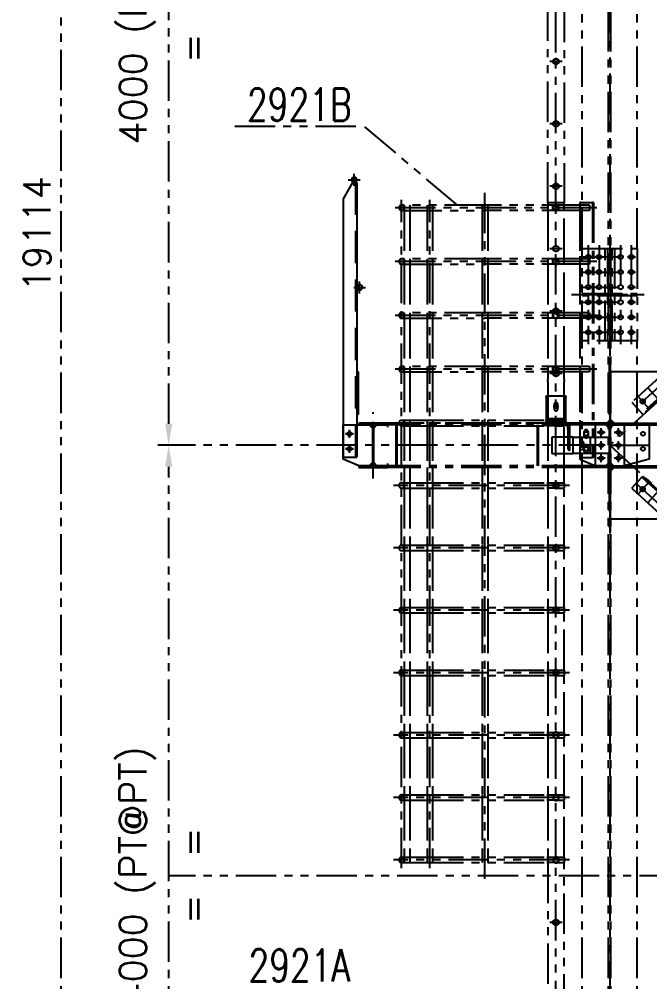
# Model space of a CAD drawing. Header units: millimetres. Extents: x -16232 to 52632, y -3739 to 20678.
# Drawn here: x -16232 to -13301, y 4957 to 9428 of the extents above; entities that cross this region are included whole.
import ezdxf
from ezdxf.enums import TextEntityAlignment as Align

# ---------------------------------------------------------------- set-up
doc = ezdxf.new("R2010")
doc.units = ezdxf.units.MM
doc.header["$LTSCALE"] = 300
doc.header["$MEASUREMENT"] = 0
for name, pattern in [('CENTER', [2, 1.25, -0.25, 0.25, -0.25]), ('DASHED', [0.75, 0.5, -0.25]), ('PHANTOM2', [1.25, 0.625, -0.125, 0.125, -0.125, 0.125, -0.125])]:
    doc.linetypes.add(name, pattern=pattern)
for name, color, linetype in [('CENTRO', 1, 'CENTER'), ('CONTORNO', 3, 'Continuous'), ('EM-PJ-FANTASMA', 8, 'PHANTOM2'), ('TRACEJADA', 3, 'DASHED')]:
    doc.layers.add(name, color=color, linetype=linetype)
doc.styles.add('100CL', font='ROMANS.SHX')
doc.styles.add('ROMANS', font='romans.shx')
doc.dimstyles.new('PADRÃO', dxfattribs={"dimscale": 50, "dimtxt": 2.5, "dimasz": 2, "dimexe": 1, "dimexo": 1, "dimgap": 1, "dimtad": 1, "dimdec": 0, "dimzin": 9, "dimdsep": 46, "dimtxsty": 'ROMANS', "dimcen": 0, "dimclrd": 256, "dimclre": 256, "dimclrt": 7, "dimadec": 1, "dimazin": 2, "dimtfac": 1, "dimtdec": 0, "dimtmove": 0, "dimatfit": 3, "dimfxl": 1, "dimtolj": 1, "dimtzin": 0, "dimlwd": -1, "dimlwe": -1, "dimarcsym": 0})

# ---------------------------------------------------------------- blocks, each defined once
blk = doc.blocks.new('A$C4E747ED4')
at = {"layer": 'CENTRO'}
for p, q in [((-22, 1222.5), (-22, 1277.5)), ((5.5, 1250), (-49.5, 1250)), ((-47.5, 722.5), (-47.5, 777.5)), ((-20, 750), (-75, 750)), ((19, 70), (-19, 70)), ((0, 51), (0, 89)), ((19, 0), (-19, 0)), ((0, -19), (0, 19))]:
    blk.add_line(p, q, dxfattribs=at)
at = {"layer": 'CONTORNO'}
for p, q in [((-35, 1237.5), (-15, 1237.5)), ((-35, 1237.5), (-35, 111.6)), ((-15, 1237.5), (29, 1161.5)), ((29, 1161.5), (29, -40)), ((-41, 360), (-41, 160)), ((-35, 360), (-41, 360)), ((-35, 160), (-41, 160))]:
    blk.add_line(p, q, dxfattribs=at)
for centre, radius in [((-22, 1250), 12.5), ((-47.5, 750), 12.5), ((0, 70), 9), ((0, 0), 9)]:
    blk.add_circle(centre, radius, dxfattribs=at)
at = {"layer": 'TRACEJADA'}
for p, q in [((-29, 1237.5), (-29, -40)), ((-35, 111.6), (-35, -40)), ((-35, -40), (29, -40))]:
    blk.add_line(p, q, dxfattribs=at)
blk = doc.blocks.new('*D91')
at = {"layer": 'Defpoints', "color": 0, "transparency": 16777216}
for p in [(-15537.1, 7448.9), (-13487.1, 7448.9), (-13487.1, 3448.9)]:
    blk.add_point(p, dxfattribs=at)
at = {"layer": 'EM-PJ-FANTASMA', "transparency": 16777216}
for p, q in [((-13537.1, 7448.9), (-15587.1, 7448.9)), ((-15537.1, 3548.9), (-15537.1, 7348.9)), ((-13537.1, 3448.9), (-15587.1, 3448.9))]:
    blk.add_line(p, q, dxfattribs=at)
for points in [[(-15553.8, 7348.9), (-15520.4, 7348.9), (-15537.1, 7448.9)], [(-15553.8, 3548.9), (-15520.4, 3548.9), (-15537.1, 3448.9)]]:
    blk.add_solid(points, dxfattribs=at)
at = {"layer": 'EM-PJ-FANTASMA', "color": 7, "transparency": 16777216, "char_height": 125, "attachment_point": 5, "rotation": 90, "style": 'ROMANS'}
for s, insert in [('\\A1;{\\fRomanS|b0|i0|c0|p34;4000 (PT@PT)', (-15682.2, 5448.9)), ('\\A1;=  =}', (-15424.6, 5448.9))]:
    blk.add_mtext(s, dxfattribs=dict(at, insert=insert))
blk = doc.blocks.new('*D92')
at = {"layer": 'Defpoints', "color": 0, "transparency": 16777216}
for p in [(-15537.1, 11448.9), (-13487.1, 11448.9), (-13487.1, 7448.9)]:
    blk.add_point(p, dxfattribs=at)
at = {"layer": 'EM-PJ-FANTASMA', "transparency": 16777216}
for p, q in [((-13537.1, 11448.9), (-15587.1, 11448.9)), ((-15537.1, 7548.9), (-15537.1, 11348.9)), ((-13537.1, 7448.9), (-15587.1, 7448.9))]:
    blk.add_line(p, q, dxfattribs=at)
for points in [[(-15553.8, 11348.9), (-15520.4, 11348.9), (-15537.1, 11448.9)], [(-15553.8, 7548.9), (-15520.4, 7548.9), (-15537.1, 7448.9)]]:
    blk.add_solid(points, dxfattribs=at)
at = {"layer": 'EM-PJ-FANTASMA', "color": 7, "transparency": 16777216, "char_height": 125, "attachment_point": 5, "rotation": 90, "style": 'ROMANS'}
for s, insert in [('\\A1;{\\fRomanS|b0|i0|c0|p34;4000 (PT@PT)', (-15682.2, 9448.9)), ('\\A1;=  =}', (-15424.6, 9448.9))]:
    blk.add_mtext(s, dxfattribs=dict(at, insert=insert))
blk = doc.blocks.new('*D96')
at = {"layer": 'Defpoints', "color": 0, "transparency": 16777216}
for p in [(-16037.1, 17987.4), (-13712.1, 17987.4), (-13911.1, -1126.1)]:
    blk.add_point(p, dxfattribs=at)
at = {"layer": 'EM-PJ-FANTASMA', "transparency": 16777216}
for p, q in [((-13762.1, 17987.4), (-16087.1, 17987.4)), ((-16037.1, -1026.1), (-16037.1, 17887.4)), ((-13961.1, -1126.1), (-16087.1, -1126.1))]:
    blk.add_line(p, q, dxfattribs=at)
for points in [[(-16053.8, 17887.4), (-16020.4, 17887.4), (-16037.1, 17987.4)], [(-16053.8, -1026.1), (-16020.4, -1026.1), (-16037.1, -1126.1)]]:
    blk.add_solid(points, dxfattribs=at)
at = {"layer": 'EM-PJ-FANTASMA', "color": 7, "transparency": 16777216, "insert": (-16149.6, 8430.7), "char_height": 125, "attachment_point": 5, "rotation": 90, "style": 'ROMANS'}
blk.add_mtext('\\A1;19114', dxfattribs=at)

msp = doc.modelspace()

# ---------------------------------------------------------------- linework, layer by layer
at = {"layer": 'EM-PJ-FANTASMA'}
for p, q in [((-13487.093, 18926.323), (-13487.093, -1226.072)), ((-13492.343, 8153.928), (-13492.343, 17078.928)), ((-13481.843, 8153.928), (-13481.843, 17078.928)), ((-13615.093, 8363.928), (-13615.093, 16868.928)), ((-13359.093, 8363.928), (-13359.093, 16868.928)), ((-13737.093, -1226.072), (-13737.093, 12627.428)), ((-9087.093, 11448.928), (-13487.093, 7448.928)), ((-9319.165, 11302.823), (-13363.993, 7625.706)), ((-9292.93, 11273.965), (-13337.759, 7596.848)), ((-13775.093, 8577.428), (-13775.093, 9509.928)), ((-13699.093, 9509.928), (-13699.093, 8577.428)), ((-13708.593, 9232.428), (-13765.593, 9232.428)), ((-15229.847, 8932.182), (-14629.847, 8932.182)), ((-14195.256, 8564.928), (-14629.847, 8932.182)), ((-13708.593, 8942.428), (-13765.593, 8942.428)), ((-14067.093, 5434.928), (-14067.093, 8639.928)), ((-13708.593, 8652.428), (-13765.593, 8652.428)), ((-14454.593, 5484.928), (-14454.593, 8589.928)), ((-14323.419, 5484.928), (-14323.419, 8589.928)), ((-13547.093, 8552.428), (-14492.093, 8552.428)), ((-14067.093, 8564.928), (-14454.593, 8564.928)), ((-14442.093, 8564.928), (-14442.093, 8539.928)), ((-14417.093, 8564.928), (-14417.093, 8539.928)), ((-14335.919, 8564.928), (-14335.919, 8539.928)), ((-14310.919, 8564.928), (-14310.919, 8539.928)), ((-14079.593, 8564.928), (-14079.593, 8539.928)), ((-13615.093, 8564.928), (-14067.093, 8564.928)), ((-14054.593, 8564.928), (-14054.593, 8539.928)), ((-13775.093, 8577.428), (-13699.093, 8577.428)), ((-13775.093, 8577.428), (-13775.093, 8564.928)), ((-13775.093, 8564.928), (-13775.093, 8539.928)), ((-13752.093, 8552.428), (-13752.093, 8564.928)), ((-13752.093, 8539.928), (-13752.093, 8552.428)), ((-13699.093, 8564.928), (-13699.093, 8577.428)), ((-13699.093, 8539.928), (-13699.093, 8564.928)), ((-13626.093, 8577.428), (-13626.093, 8564.928)), ((-13620.093, 8577.428), (-13626.093, 8577.428)), ((-13626.093, 8564.928), (-13626.093, 8539.928)), ((-13620.093, 8577.428), (-13615.093, 8577.428)), ((-13615.093, 8577.428), (-13574.093, 8577.428)), ((-13582.093, 8564.928), (-13615.093, 8564.928)), ((-13582.093, 8564.928), (-13582.093, 8552.428)), ((-13582.093, 8552.428), (-13582.093, 8539.928)), ((-13574.093, 8577.428), (-13568.093, 8577.428)), ((-13568.093, 8577.428), (-13568.093, 7392.428)), ((-13562.093, 8577.428), (-13568.093, 8577.428)), ((-13562.093, 8577.428), (-13562.093, 7392.428)), ((-14454.593, 8539.928), (-14067.093, 8539.928)), ((-14442.093, 8539.928), (-14442.093, 8314.928)), ((-14417.093, 8539.928), (-14417.093, 8314.928)), ((-14335.919, 8539.928), (-14335.919, 8314.928)), ((-14310.919, 8539.928), (-14310.919, 8314.928)), ((-14079.593, 8539.928), (-14079.593, 8314.928)), ((-13615.093, 8539.928), (-14067.093, 8539.928)), ((-14054.593, 8539.928), (-14054.593, 8314.928)), ((-13775.093, 8539.928), (-13775.093, 8314.928)), ((-13699.093, 8314.928), (-13699.093, 8539.928)), ((-13626.093, 8539.928), (-13626.093, 8314.928)), ((-13582.093, 8539.928), (-13615.093, 8539.928)), ((-13708.593, 8362.428), (-13765.593, 8362.428)), ((-13615.093, 7933.928), (-13615.093, 8363.928)), ((-13615.093, 8363.928), (-13359.093, 8363.928)), ((-13587.093, 8378.928), (-13587.093, 7918.928)), ((-13537.093, 8378.928), (-13537.093, 7918.928)), ((-13509.093, 7933.928), (-13509.093, 8363.928)), ((-13498.343, 8363.928), (-13498.343, 7933.928)), ((-13475.843, 7933.928), (-13475.843, 8363.928)), ((-13465.093, 8363.928), (-13465.093, 7933.928)), ((-13437.093, 8378.928), (-13437.093, 7918.928)), ((-13387.093, 8378.928), (-13387.093, 7918.928)), ((-13359.093, 8363.928), (-13359.093, 7933.928)), ((-13630.093, 8323.928), (-13344.093, 8323.928)), ((-13492.343, 8332.928), (-13498.343, 8332.928)), ((-13481.843, 8332.928), (-13492.343, 8332.928)), ((-13475.843, 8332.928), (-13481.843, 8332.928)), ((-13547.093, 8302.428), (-14492.093, 8302.428)), ((-14067.093, 8314.928), (-14454.593, 8314.928)), ((-14454.593, 8289.928), (-14067.093, 8289.928)), ((-14442.093, 8314.928), (-14442.093, 8289.928)), ((-14442.093, 8289.928), (-14442.093, 8064.928)), ((-14417.093, 8314.928), (-14417.093, 8289.928)), ((-14417.093, 8289.928), (-14417.093, 8064.928)), ((-14335.919, 8314.928), (-14335.919, 8289.928)), ((-14335.919, 8289.928), (-14335.919, 8064.928)), ((-14310.919, 8314.928), (-14310.919, 8289.928)), ((-14310.919, 8289.928), (-14310.919, 8064.928)), ((-14079.593, 8314.928), (-14079.593, 8289.928)), ((-14079.593, 8289.928), (-14079.593, 8064.928)), ((-13615.093, 8314.928), (-14067.093, 8314.928)), ((-13615.093, 8289.928), (-14067.093, 8289.928)), ((-14054.593, 8314.928), (-14054.593, 8289.928)), ((-14054.593, 8289.928), (-14054.593, 8064.928)), ((-13775.093, 8314.928), (-13775.093, 8289.928)), ((-13775.093, 8289.928), (-13775.093, 8064.928)), ((-13752.093, 8302.428), (-13752.093, 8314.928)), ((-13752.093, 8289.928), (-13752.093, 8302.428)), ((-13699.093, 8289.928), (-13699.093, 8314.928)), ((-13699.093, 8064.928), (-13699.093, 8289.928)), ((-13626.093, 8314.928), (-13626.093, 8289.928)), ((-13626.093, 8289.928), (-13626.093, 8064.928)), ((-13582.093, 8314.928), (-13615.093, 8314.928)), ((-13582.093, 8289.928), (-13615.093, 8289.928)), ((-13582.093, 8314.928), (-13582.093, 8302.428)), ((-13582.093, 8302.428), (-13582.093, 8289.928)), ((-13492.343, 8314.928), (-13498.343, 8314.928)), ((-13481.843, 8314.928), (-13492.343, 8314.928)), ((-13475.843, 8314.928), (-13481.843, 8314.928)), ((-13630.093, 8253.928), (-13344.093, 8253.928)), ((-13492.343, 8262.928), (-13498.343, 8262.928)), ((-13492.343, 8244.928), (-13498.343, 8244.928)), ((-13481.843, 8262.928), (-13492.343, 8262.928)), ((-13481.843, 8244.928), (-13492.343, 8244.928)), ((-13475.843, 8262.928), (-13481.843, 8262.928)), ((-13475.843, 8244.928), (-13481.843, 8244.928)), ((-13630.093, 8183.928), (-13344.093, 8183.928)), ((-13492.343, 8192.928), (-13498.343, 8192.928)), ((-13481.843, 8192.928), (-13492.343, 8192.928)), ((-13475.843, 8192.928), (-13481.843, 8192.928)), ((-13665.093, 8148.928), (-13309.093, 8148.928)), ((-13615.093, 8153.928), (-13359.093, 8153.928)), ((-13359.093, 8143.928), (-13615.093, 8143.928)), ((-13492.343, 8174.928), (-13498.343, 8174.928)), ((-13481.843, 8174.928), (-13492.343, 8174.928)), ((-13492.343, 8143.928), (-13492.343, 8153.928)), ((-13492.343, -651.072), (-13492.343, 8143.928)), ((-13475.843, 8174.928), (-13481.843, 8174.928)), ((-13481.843, 8153.928), (-13481.843, 8143.928)), ((-13481.843, -651.072), (-13481.843, 8143.928)), ((-13630.093, 8113.928), (-13344.093, 8113.928)), ((-13492.343, 8122.928), (-13498.343, 8122.928)), ((-13492.343, 8104.928), (-13498.343, 8104.928)), ((-13492.343, 8122.928), (-13481.843, 8122.928)), ((-13492.343, 8104.928), (-13481.843, 8104.928)), ((-13475.843, 8122.928), (-13481.843, 8122.928)), ((-13475.843, 8104.928), (-13481.843, 8104.928)), ((-13547.093, 8052.428), (-14492.093, 8052.428)), ((-14067.093, 8064.928), (-14454.593, 8064.928)), ((-14442.093, 8064.928), (-14442.093, 8039.928)), ((-14417.093, 8064.928), (-14417.093, 8039.928)), ((-14335.919, 8064.928), (-14335.919, 8039.928)), ((-14310.919, 8064.928), (-14310.919, 8039.928)), ((-14079.593, 8064.928), (-14079.593, 8039.928)), ((-13615.093, 8064.928), (-14067.093, 8064.928)), ((-14054.593, 8064.928), (-14054.593, 8039.928)), ((-13775.093, 8064.928), (-13775.093, 8039.928)), ((-13708.593, 8072.428), (-13765.593, 8072.428)), ((-13752.093, 8052.428), (-13752.093, 8064.928)), ((-13752.093, 8039.928), (-13752.093, 8052.428)), ((-13699.093, 8039.928), (-13699.093, 8064.928)), ((-13626.093, 8064.928), (-13626.093, 8039.928)), ((-13582.093, 8064.928), (-13615.093, 8064.928)), ((-13582.093, 8064.928), (-13582.093, 8052.428)), ((-13582.093, 8052.428), (-13582.093, 8051.411)), ((-13582.093, 8051.411), (-13582.093, 8039.928)), ((-13492.343, 8052.928), (-13498.343, 8052.928)), ((-13492.343, 8052.928), (-13481.843, 8052.928)), ((-13475.843, 8052.928), (-13481.843, 8052.928)), ((-14454.593, 8039.928), (-14067.093, 8039.928)), ((-14442.093, 8039.928), (-14442.093, 7814.928)), ((-14417.093, 8039.928), (-14417.093, 7814.928)), ((-14335.919, 8039.928), (-14335.919, 7814.928)), ((-14310.919, 8039.928), (-14310.919, 7814.928)), ((-14079.593, 8039.928), (-14079.593, 7814.928)), ((-13615.093, 8039.928), (-14067.093, 8039.928)), ((-14054.593, 8039.928), (-14054.593, 7814.928)), ((-13775.093, 8039.928), (-13775.093, 7814.928)), ((-13699.093, 7814.928), (-13699.093, 8039.928)), ((-13630.093, 8043.928), (-13344.093, 8043.928)), ((-13626.093, 8039.928), (-13626.093, 7814.928)), ((-13595.155, 8039.928), (-13615.093, 8039.928)), ((-13582.093, 8039.928), (-13595.155, 8039.928)), ((-13492.343, 8034.928), (-13498.343, 8034.928)), ((-13492.343, 8034.928), (-13481.843, 8034.928)), ((-13475.843, 8034.928), (-13481.843, 8034.928)), ((-13630.093, 7973.928), (-13344.093, 7973.928)), ((-13492.343, 7982.928), (-13498.343, 7982.928)), ((-13492.343, 7964.928), (-13498.343, 7964.928)), ((-13492.343, 7982.928), (-13481.843, 7982.928)), ((-13492.343, 7964.928), (-13481.843, 7964.928)), ((-13475.843, 7982.928), (-13481.843, 7982.928)), ((-13475.843, 7964.928), (-13481.843, 7964.928)), ((-13359.093, 7933.928), (-13615.093, 7933.928)), ((-13615.093, -651.072), (-13615.093, 7933.928)), ((-13359.093, -651.072), (-13359.093, 7933.928)), ((-13490.093, 7852.428), (-13484.093, 7852.428)), ((-13490.093, 7852.428), (-13490.093, 7567.428)), ((-13484.093, 7567.428), (-13484.093, 7852.428)), ((-13547.093, 7802.428), (-14492.093, 7802.428)), ((-14067.093, 7814.928), (-14454.593, 7814.928)), ((-14454.593, 7789.928), (-14067.093, 7789.928)), ((-14442.093, 7814.928), (-14442.093, 7789.928)), ((-14442.093, 7789.928), (-14442.093, 7564.928)), ((-14417.093, 7814.928), (-14417.093, 7789.928)), ((-14417.093, 7789.928), (-14417.093, 7564.928)), ((-14335.919, 7814.928), (-14335.919, 7789.928)), ((-14335.919, 7789.928), (-14335.919, 7564.928)), ((-14310.919, 7814.928), (-14310.919, 7789.928)), ((-14310.919, 7789.928), (-14310.919, 7564.928)), ((-14079.593, 7814.928), (-14079.593, 7789.928)), ((-14079.593, 7789.928), (-14079.593, 7564.928)), ((-13615.093, 7814.928), (-14067.093, 7814.928)), ((-13615.093, 7789.928), (-14067.093, 7789.928)), ((-14054.593, 7814.928), (-14054.593, 7789.928)), ((-14054.593, 7789.928), (-14054.593, 7564.928)), ((-13775.093, 7814.928), (-13775.093, 7789.928)), ((-13775.093, 7789.928), (-13775.093, 7753.883)), ((-13708.593, 7782.428), (-13765.593, 7782.428)), ((-13752.093, 7802.428), (-13752.093, 7814.928)), ((-13752.093, 7789.928), (-13752.093, 7802.428)), ((-13699.093, 7789.928), (-13699.093, 7814.928)), ((-13699.093, 7753.883), (-13699.093, 7789.928)), ((-13626.093, 7814.928), (-13626.093, 7789.928)), ((-13626.093, 7789.928), (-13626.093, 7552.428)), ((-13582.093, 7814.928), (-13615.093, 7814.928)), ((-13582.093, 7789.928), (-13615.093, 7789.928)), ((-13582.093, 7814.928), (-13582.093, 7802.428)), ((-13582.093, 7802.428), (-13582.093, 7789.928)), ((-13490.093, 7802.674), (-13484.093, 7802.674)), ((-13490.093, 7781.674), (-13484.093, 7781.674)), ((-13481.843, 7792.428), (-13359.093, 7792.428)), ((-13237.244, 7782.828), (-13384.846, 7648.644)), ((-13359.093, 7792.428), (-13246.843, 7792.428)), ((-13775.093, 7745.398), (-13775.093, 7753.883)), ((-13775.093, 7745.398), (-13775.093, 7606.67)), ((-13699.093, 7753.883), (-13699.093, 7745.398)), ((-13699.093, 7606.67), (-13699.093, 7745.398)), ((-13490.093, 7759.982), (-13484.093, 7759.982)), ((-13490.093, 7738.982), (-13484.093, 7738.982)), ((-13490.093, 7735.22), (-13484.093, 7735.22)), ((-13490.093, 7727.428), (-13484.093, 7727.428)), ((-13490.093, 7717.29), (-13484.093, 7717.29)), ((-13490.093, 7714.22), (-13484.093, 7714.22)), ((-13490.093, 7696.29), (-13484.093, 7696.29)), ((-13490.093, 7692.528), (-13484.093, 7692.528)), ((-13183.443, 7729.027), (-13333.723, 7592.409)), ((-13310.852, 7715.911), (-13204.57, 7599.001)), ((-13782.093, 7679.428), (-13775.093, 7679.428)), ((-13782.093, 7671.428), (-13782.093, 7679.428)), ((-13782.093, 7671.428), (-13782.093, 7568.428)), ((-13775.093, 7679.428), (-13699.093, 7679.428)), ((-13699.093, 7679.428), (-13692.093, 7679.428)), ((-13692.093, 7679.428), (-13692.093, 7671.428)), ((-13692.093, 7568.428), (-13692.093, 7671.428)), ((-13490.093, 7671.528), (-13484.093, 7671.528)), ((-13490.093, 7649.836), (-13484.093, 7649.836)), ((-13384.846, 7648.644), (-13333.723, 7592.409)), ((-13355.249, 7675.551), (-13302.108, 7617.096)), ((-14587.093, 7295.428), (-14587.093, 7602.428)), ((-13775.093, 7606.67), (-13775.093, 7602.428)), ((-13775.093, 7602.428), (-13775.093, 7564.928)), ((-13746.093, 7638.428), (-13746.093, 7618.428)), ((-13728.093, 7618.428), (-13728.093, 7638.428)), ((-13699.093, 7602.428), (-13699.093, 7606.67)), ((-13699.093, 7564.928), (-13699.093, 7602.428)), ((-13490.093, 7628.836), (-13484.093, 7628.836)), ((-13487.093, 7295.428), (-13487.093, 7602.428)), ((-14454.593, 7564.928), (-14354.457, 7564.928)), ((-14442.093, 7564.928), (-14442.093, 7345.428)), ((-14417.093, 7564.928), (-14417.093, 7345.428)), ((-14354.457, 7564.928), (-13779.728, 7564.928)), ((-14335.919, 7564.928), (-14335.919, 7345.428)), ((-14310.919, 7564.928), (-14310.919, 7345.428)), ((-14079.593, 7564.928), (-14079.593, 7345.428)), ((-14054.593, 7564.928), (-14054.593, 7345.428)), ((-13782.093, 7568.428), (-13782.093, 7564.928)), ((-13782.093, 7564.928), (-13782.093, 7560.428)), ((-13782.093, 7560.428), (-13699.093, 7560.428)), ((-13782.093, 7552.428), (-13782.093, 7560.428)), ((-13779.728, 7564.928), (-13742.648, 7564.928)), ((-13699.093, 7572.428), (-13775.093, 7572.428)), ((-13775.093, 7564.928), (-13775.093, 7345.428)), ((-13746.093, 7552.428), (-13746.093, 7560.428)), ((-13742.648, 7564.928), (-13699.093, 7564.928)), ((-13728.093, 7552.428), (-13728.093, 7560.428)), ((-13699.093, 7564.928), (-13699.093, 7552.428)), ((-13699.093, 7560.428), (-13692.093, 7560.428)), ((-13692.093, 7560.428), (-13692.093, 7568.428)), ((-13692.093, 7560.428), (-13692.093, 7552.428)), ((-13490.093, 7567.428), (-13484.093, 7567.428)), ((-13490.093, 7567.428), (-13490.093, 7552.428)), ((-13484.093, 7552.428), (-13484.093, 7567.428)), ((-13466.843, 7552.428), (-13481.843, 7567.428)), ((-14726.093, 7544.028), (-14653.593, 7544.028)), ((-14726.093, 7383.828), (-14726.093, 7544.028)), ((-14697.093, 7483.428), (-14697.093, 7521.428)), ((-14653.593, 7552.428), (-14653.593, 7544.028)), ((-14520.593, 7552.428), (-14653.593, 7552.428)), ((-14653.593, 7544.028), (-14600.093, 7544.028)), ((-14604.993, 7544.028), (-14589.993, 7529.028)), ((-14589.993, 7533.928), (-14589.993, 7363.928)), ((-14584.193, 7529.028), (-14569.193, 7544.028)), ((-14584.193, 7363.928), (-14584.193, 7533.928)), ((-14574.093, 7544.028), (-14520.593, 7544.028)), ((-14520.593, 7552.428), (-14520.593, 7544.028)), ((-13615.093, 7552.428), (-14520.593, 7552.428)), ((-14520.593, 7544.028), (-14520.593, 7552.428)), ((-13615.093, 7544.028), (-14520.593, 7544.028)), ((-14520.593, 7544.028), (-14520.593, 7533.928)), ((-13674.093, 7552.428), (-14492.093, 7552.428)), ((-14481.093, 7544.028), (-14481.093, 7529.028)), ((-14475.093, 7529.028), (-14481.093, 7529.028)), ((-14481.093, 7529.028), (-14481.093, 7368.828)), ((-14475.093, 7529.028), (-14475.093, 7544.028)), ((-14475.093, 7368.828), (-14475.093, 7529.028)), ((-14454.593, 7539.928), (-14354.457, 7539.928)), ((-14354.457, 7539.928), (-13779.728, 7539.928)), ((-13825.093, 7544.028), (-13825.093, 7529.028)), ((-13819.093, 7529.028), (-13825.093, 7529.028)), ((-13825.093, 7529.028), (-13825.093, 7368.828)), ((-13819.093, 7529.028), (-13819.093, 7544.028)), ((-13819.093, 7368.828), (-13819.093, 7529.028)), ((-13789.093, 7542.428), (-13692.093, 7542.428)), ((-13742.648, 7539.928), (-13779.728, 7539.928)), ((-13746.093, 7552.428), (-13746.093, 7542.428)), ((-13742.648, 7539.928), (-13699.093, 7539.928)), ((-13728.093, 7552.428), (-13728.093, 7542.428)), ((-13699.093, 7552.428), (-13699.093, 7539.928)), ((-13699.093, 7345.428), (-13699.093, 7539.928)), ((-13682.093, 7527.428), (-13682.093, 7542.428)), ((-13682.093, 7542.428), (-13672.093, 7542.428)), ((-13682.093, 7527.428), (-13682.093, 7435.428)), ((-13682.093, 7527.428), (-13672.093, 7527.428)), ((-13672.093, 7542.428), (-13672.093, 7552.428)), ((-13672.093, 7527.428), (-13672.093, 7542.428)), ((-13672.093, 7425.428), (-13672.093, 7527.428)), ((-13626.093, 7552.428), (-13626.093, 7392.428)), ((-13626.093, 7544.028), (-13626.093, 7383.828)), ((-13507.343, 7552.428), (-13615.093, 7552.428)), ((-13507.343, 7544.028), (-13615.093, 7544.028)), ((-13553.593, 7552.428), (-13553.593, 7544.028)), ((-13553.593, 7353.828), (-13553.593, 7544.028)), ((-13527.093, 7489.928), (-13527.093, 7527.928)), ((-13492.343, 7552.428), (-13507.343, 7552.428)), ((-13507.343, 7544.028), (-13507.343, 7552.428)), ((-13492.343, 7544.028), (-13507.343, 7544.028)), ((-13504.993, 7544.028), (-13489.993, 7529.028)), ((-13481.843, 7552.428), (-13492.343, 7552.428)), ((-13489.993, 7533.928), (-13489.993, 7363.928)), ((-13484.193, 7529.028), (-13469.193, 7544.028)), ((-13484.193, 7363.928), (-13484.193, 7533.928)), ((-13481.843, 7552.428), (-13359.093, 7552.428)), ((-13481.843, 7544.028), (-13359.093, 7544.028)), ((-13461.093, 7544.028), (-13461.093, 7552.428)), ((-13447.093, 7489.928), (-13447.093, 7527.928)), ((-13443.093, 7544.028), (-13443.093, 7552.428)), ((-13420.593, 7544.028), (-13420.593, 7552.428)), ((-13420.593, 7544.028), (-13420.593, 7353.828)), ((-13359.093, 7552.428), (-13078.093, 7552.428)), ((-13359.093, 7544.028), (-13078.093, 7544.028)), ((-13304.093, 7544.028), (-13304.093, 7383.828)), ((-14678.093, 7502.428), (-14716.093, 7502.428)), ((-14475.093, 7511.428), (-14481.093, 7511.428)), ((-14475.093, 7493.428), (-14481.093, 7493.428)), ((-13819.093, 7511.428), (-13825.093, 7511.428)), ((-13819.093, 7493.428), (-13825.093, 7493.428)), ((-13657.093, 7486.928), (-13757.093, 7486.928)), ((-13757.093, 7486.928), (-13757.093, 7410.928)), ((-13657.093, 7486.928), (-13489.993, 7486.928)), ((-13657.093, 7410.928), (-13657.093, 7486.928)), ((-13606.093, 7492.428), (-13606.093, 7512.428)), ((-13588.093, 7512.428), (-13588.093, 7492.428)), ((-13577.093, 7410.928), (-13577.093, 7486.928)), ((-13508.093, 7508.928), (-13546.093, 7508.928)), ((-13428.093, 7508.928), (-13466.093, 7508.928)), ((-14678.093, 7432.428), (-14716.093, 7432.428)), ((-14697.093, 7413.428), (-14697.093, 7451.428)), ((-14475.093, 7441.428), (-14481.093, 7441.428)), ((-14475.093, 7423.428), (-14481.093, 7423.428)), ((-13819.093, 7441.428), (-13825.093, 7441.428)), ((-13819.093, 7423.428), (-13825.093, 7423.428)), ((-13626.593, 7458.928), (-13626.593, 7438.928)), ((-13607.593, 7438.928), (-13607.593, 7458.928)), ((-13606.093, 7422.428), (-13606.093, 7442.428)), ((-13588.093, 7442.428), (-13588.093, 7422.428)), ((-13508.093, 7448.928), (-13546.093, 7448.928)), ((-13527.093, 7429.928), (-13527.093, 7467.928)), ((-13487.093, 7448.928), (-9087.093, 7448.928)), ((-13487.093, 7448.928), (-9087.093, 3448.928)), ((-13428.093, 7448.928), (-13466.093, 7448.928)), ((-13447.093, 7429.928), (-13447.093, 7467.928)), ((-14653.593, 7353.828), (-14726.093, 7383.828)), ((-14475.093, 7383.828), (-14481.093, 7383.828)), ((-13819.093, 7383.828), (-13825.093, 7383.828)), ((-13757.093, 7410.928), (-13657.093, 7410.928)), ((-13489.993, 7410.928), (-13657.093, 7410.928)), ((-13620.093, 7392.428), (-13626.093, 7392.428)), ((-13626.093, 7383.828), (-13553.593, 7353.828)), ((-13620.093, 7392.428), (-13574.093, 7392.428)), ((-13574.093, 7392.428), (-13568.093, 7392.428)), ((-13562.093, 7392.428), (-13568.093, 7392.428)), ((-13508.093, 7388.928), (-13546.093, 7388.928)), ((-13527.093, 7369.928), (-13527.093, 7407.928)), ((-13428.093, 7388.928), (-13466.093, 7388.928)), ((-13447.093, 7369.928), (-13447.093, 7407.928)), ((-13304.093, 7383.828), (-13420.593, 7353.828)), ((-14653.593, 7353.828), (-14653.593, 7345.428)), ((-14600.093, 7353.828), (-14653.593, 7353.828)), ((-14653.593, 7345.428), (-14520.593, 7345.428)), ((-14589.993, 7368.828), (-14604.993, 7353.828)), ((-14584.193, 7368.828), (-14569.193, 7353.828)), ((-14520.593, 7353.828), (-14574.093, 7353.828)), ((-14520.593, 7363.928), (-14520.593, 7353.828)), ((-14520.593, 7353.828), (-14520.593, 7345.428)), ((-13615.093, 7353.828), (-14520.593, 7353.828)), ((-14520.593, 7345.428), (-14520.593, 7353.828)), ((-13615.093, 7345.428), (-14520.593, 7345.428)), ((-14475.093, 7368.828), (-14481.093, 7368.828)), ((-14481.093, 7368.828), (-14481.093, 7353.828)), ((-14475.093, 7353.828), (-14475.093, 7368.828)), ((-14442.093, 7345.428), (-14442.093, 7274.928)), ((-14417.093, 7345.428), (-14417.093, 7274.928)), ((-14335.919, 7345.428), (-14335.919, 7274.928)), ((-14310.919, 7345.428), (-14310.919, 7274.928)), ((-14079.593, 7345.428), (-14079.593, 7274.928)), ((-14054.593, 7345.428), (-14054.593, 7274.928)), ((-13819.093, 7368.828), (-13825.093, 7368.828)), ((-13825.093, 7368.828), (-13825.093, 7353.828)), ((-13819.093, 7353.828), (-13819.093, 7368.828)), ((-13775.093, 7345.428), (-13775.093, 7274.928)), ((-13699.093, 7274.928), (-13699.093, 7345.428)), ((-13507.343, 7353.828), (-13615.093, 7353.828)), ((-13507.343, 7345.428), (-13615.093, 7345.428)), ((-13553.593, 7353.828), (-13553.593, 7345.428)), ((-13492.343, 7353.828), (-13507.343, 7353.828)), ((-13507.343, 7345.428), (-13507.343, 7353.828)), ((-13492.343, 7345.428), (-13507.343, 7345.428)), ((-13504.993, 7353.828), (-13489.993, 7368.828)), ((-13492.343, 7345.428), (-13481.843, 7345.428)), ((-13490.093, 7345.428), (-13490.093, 7330.428)), ((-13469.193, 7353.828), (-13484.193, 7368.828)), ((-13484.093, 7330.428), (-13484.093, 7345.428)), ((-13481.843, 7353.828), (-13359.093, 7353.828)), ((-13481.843, 7345.428), (-13359.093, 7345.428)), ((-13481.843, 7330.428), (-13466.843, 7345.428)), ((-13420.593, 7345.428), (-13420.593, 7353.828)), ((-13359.093, 7353.828), (-13078.093, 7353.828)), ((-13359.093, 7345.428), (-13078.093, 7345.428)), ((-13484.093, 7330.428), (-13490.093, 7330.428)), ((-13490.093, 7330.428), (-13490.093, 7045.428)), ((-13484.093, 7045.428), (-13484.093, 7330.428)), ((-13359.093, 7277.54), (-13333.723, 7305.446)), ((-13337.759, 7301.007), (-11381.939, 5522.989)), ((-13333.723, 7305.446), (-11377.903, 5527.428)), ((-13310.852, 7181.944), (-13204.57, 7298.854)), ((-13674.093, 7262.428), (-14492.093, 7262.428)), ((-14454.593, 7274.928), (-14354.457, 7274.928)), ((-14454.593, 7249.928), (-14354.457, 7249.928)), ((-14442.093, 7274.928), (-14442.093, 7249.928)), ((-14442.093, 7249.928), (-14442.093, 6984.928)), ((-14417.093, 7274.928), (-14417.093, 7249.928)), ((-14417.093, 7249.928), (-14417.093, 6984.928)), ((-14354.457, 7274.928), (-13779.728, 7274.928)), ((-14354.457, 7249.928), (-13779.728, 7249.928)), ((-14335.919, 7274.928), (-14335.919, 7249.928)), ((-14335.919, 7249.928), (-14335.919, 6984.928)), ((-14310.919, 7274.928), (-14310.919, 7249.928)), ((-14310.919, 7249.928), (-14310.919, 6984.928)), ((-14079.593, 7274.928), (-14079.593, 7249.928)), ((-14079.593, 7249.928), (-14079.593, 6984.928)), ((-14054.593, 7274.928), (-14054.593, 7249.928)), ((-14054.593, 7249.928), (-14054.593, 6984.928)), ((-13779.728, 7274.928), (-13742.648, 7274.928)), ((-13742.648, 7249.928), (-13779.728, 7249.928)), ((-13775.093, 7274.928), (-13775.093, 7249.928)), ((-13775.093, 7249.928), (-13775.093, 6984.928)), ((-13742.648, 7274.928), (-13699.093, 7274.928)), ((-13742.648, 7249.928), (-13699.093, 7249.928)), ((-13699.093, 7274.928), (-13699.093, 7249.928)), ((-13699.093, 6984.928), (-13699.093, 7249.928)), ((-13484.093, 7269.019), (-13490.093, 7269.019)), ((-13484.093, 7248.019), (-13490.093, 7248.019)), ((-13384.846, 7249.211), (-13359.093, 7277.54)), ((-13384.846, 7249.211), (-13359.093, 7225.799)), ((-13363.993, 7272.149), (-11408.174, 5494.131)), ((-13355.249, 7222.304), (-13302.108, 7280.759)), ((-13484.093, 7226.327), (-13490.093, 7226.327)), ((-13484.093, 7205.327), (-13490.093, 7205.327)), ((-13484.093, 7201.565), (-13490.093, 7201.565)), ((-13359.093, 7225.799), (-11429.027, 5471.193)), ((-13484.093, 7183.635), (-13490.093, 7183.635)), ((-13484.093, 7180.565), (-13490.093, 7180.565)), ((-13484.093, 7170.428), (-13490.093, 7170.428)), ((-13484.093, 7162.635), (-13490.093, 7162.635)), ((-13484.093, 7158.873), (-13490.093, 7158.873)), ((-13484.093, 7137.873), (-13490.093, 7137.873)), ((-13484.093, 7116.181), (-13490.093, 7116.181)), ((-13484.093, 7095.181), (-13490.093, 7095.181)), ((-13359.093, 7105.428), (-13481.843, 7105.428)), ((-13246.843, 7105.428), (-13359.093, 7105.428)), ((-13484.093, 7045.428), (-13490.093, 7045.428)), ((-14454.593, 6984.928), (-14354.457, 6984.928)), ((-14442.093, 6984.928), (-14442.093, 6959.928)), ((-14417.093, 6984.928), (-14417.093, 6959.928)), ((-14354.457, 6984.928), (-13779.728, 6984.928)), ((-14335.919, 6984.928), (-14335.919, 6959.928)), ((-14310.919, 6984.928), (-14310.919, 6959.928)), ((-14079.593, 6984.928), (-14079.593, 6959.928)), ((-14054.593, 6984.928), (-14054.593, 6959.928)), ((-13779.728, 6984.928), (-13742.648, 6984.928)), ((-13775.093, 6984.928), (-13775.093, 6959.928)), ((-13742.648, 6984.928), (-13699.093, 6984.928)), ((-13699.093, 6984.928), (-13699.093, 6959.928)), ((-13674.093, 6972.428), (-14492.093, 6972.428)), ((-14454.593, 6959.928), (-14354.457, 6959.928)), ((-14442.093, 6959.928), (-14442.093, 6694.928)), ((-14417.093, 6959.928), (-14417.093, 6694.928)), ((-14354.457, 6959.928), (-13779.728, 6959.928)), ((-14335.919, 6959.928), (-14335.919, 6694.928)), ((-14310.919, 6959.928), (-14310.919, 6694.928)), ((-14079.593, 6959.928), (-14079.593, 6694.928)), ((-14054.593, 6959.928), (-14054.593, 6694.928)), ((-13742.648, 6959.928), (-13779.728, 6959.928)), ((-13775.093, 6959.928), (-13775.093, 6694.928)), ((-13742.648, 6959.928), (-13699.093, 6959.928)), ((-13699.093, 6694.928), (-13699.093, 6959.928)), ((-13674.093, 6682.428), (-14492.093, 6682.428)), ((-14454.593, 6694.928), (-14354.457, 6694.928)), ((-14454.593, 6669.928), (-14354.457, 6669.928)), ((-14442.093, 6694.928), (-14442.093, 6669.928)), ((-14442.093, 6669.928), (-14442.093, 6404.928)), ((-14417.093, 6694.928), (-14417.093, 6669.928)), ((-14417.093, 6669.928), (-14417.093, 6404.928)), ((-14354.457, 6694.928), (-13779.728, 6694.928)), ((-14354.457, 6669.928), (-13779.728, 6669.928)), ((-14335.919, 6694.928), (-14335.919, 6669.928)), ((-14335.919, 6669.928), (-14335.919, 6404.928)), ((-14310.919, 6694.928), (-14310.919, 6669.928)), ((-14310.919, 6669.928), (-14310.919, 6404.928)), ((-14079.593, 6694.928), (-14079.593, 6669.928)), ((-14079.593, 6669.928), (-14079.593, 6404.928)), ((-14054.593, 6694.928), (-14054.593, 6669.928)), ((-14054.593, 6669.928), (-14054.593, 6404.928)), ((-13779.728, 6694.928), (-13742.648, 6694.928)), ((-13742.648, 6669.928), (-13779.728, 6669.928)), ((-13775.093, 6694.928), (-13775.093, 6669.928)), ((-13775.093, 6669.928), (-13775.093, 6404.928)), ((-13742.648, 6694.928), (-13699.093, 6694.928)), ((-13742.648, 6669.928), (-13699.093, 6669.928)), ((-13699.093, 6694.928), (-13699.093, 6669.928)), ((-13699.093, 6404.928), (-13699.093, 6669.928)), ((-14454.593, 6404.928), (-14354.457, 6404.928)), ((-14442.093, 6404.928), (-14442.093, 6379.928)), ((-14417.093, 6404.928), (-14417.093, 6379.928)), ((-14354.457, 6404.928), (-13779.728, 6404.928)), ((-14335.919, 6404.928), (-14335.919, 6379.928)), ((-14310.919, 6404.928), (-14310.919, 6379.928)), ((-14079.593, 6404.928), (-14079.593, 6379.928)), ((-14054.593, 6404.928), (-14054.593, 6379.928)), ((-13779.728, 6404.928), (-13742.648, 6404.928)), ((-13775.093, 6404.928), (-13775.093, 6379.928)), ((-13742.648, 6404.928), (-13699.093, 6404.928)), ((-13699.093, 6404.928), (-13699.093, 6379.928)), ((-13674.093, 6392.428), (-14492.093, 6392.428)), ((-14454.593, 6379.928), (-14354.457, 6379.928)), ((-14442.093, 6379.928), (-14442.093, 6114.928)), ((-14417.093, 6379.928), (-14417.093, 6114.928)), ((-14354.457, 6379.928), (-13779.728, 6379.928)), ((-14335.919, 6379.928), (-14335.919, 6114.928)), ((-14310.919, 6379.928), (-14310.919, 6114.928)), ((-14079.593, 6379.928), (-14079.593, 6114.928)), ((-14054.593, 6379.928), (-14054.593, 6114.928)), ((-13742.648, 6379.928), (-13779.728, 6379.928)), ((-13775.093, 6379.928), (-13775.093, 6114.928)), ((-13742.648, 6379.928), (-13699.093, 6379.928)), ((-13699.093, 6114.928), (-13699.093, 6379.928)), ((-13674.093, 6102.428), (-14492.093, 6102.428)), ((-14454.593, 6114.928), (-14354.457, 6114.928)), ((-14454.593, 6089.928), (-14354.457, 6089.928)), ((-14442.093, 6114.928), (-14442.093, 6089.928)), ((-14442.093, 6089.928), (-14442.093, 5824.928)), ((-14417.093, 6114.928), (-14417.093, 6089.928)), ((-14417.093, 6089.928), (-14417.093, 5824.928)), ((-14354.457, 6114.928), (-13779.728, 6114.928)), ((-14354.457, 6089.928), (-13779.728, 6089.928)), ((-14335.919, 6114.928), (-14335.919, 6089.928)), ((-14335.919, 6089.928), (-14335.919, 5824.928)), ((-14310.919, 6114.928), (-14310.919, 6089.928)), ((-14310.919, 6089.928), (-14310.919, 5824.928)), ((-14079.593, 6114.928), (-14079.593, 6089.928)), ((-14079.593, 6089.928), (-14079.593, 5824.928)), ((-14054.593, 6114.928), (-14054.593, 6089.928)), ((-14054.593, 6089.928), (-14054.593, 5824.928)), ((-13779.728, 6114.928), (-13742.648, 6114.928)), ((-13742.648, 6089.928), (-13779.728, 6089.928)), ((-13775.093, 6114.928), (-13775.093, 6089.928)), ((-13775.093, 6089.928), (-13775.093, 5824.928)), ((-13742.648, 6114.928), (-13699.093, 6114.928)), ((-13742.648, 6089.928), (-13699.093, 6089.928)), ((-13699.093, 6114.928), (-13699.093, 6089.928)), ((-13699.093, 5824.928), (-13699.093, 6089.928)), ((-14454.593, 5824.928), (-14354.457, 5824.928)), ((-14442.093, 5824.928), (-14442.093, 5799.928)), ((-14417.093, 5824.928), (-14417.093, 5799.928)), ((-14354.457, 5824.928), (-13779.728, 5824.928)), ((-14335.919, 5824.928), (-14335.919, 5799.928)), ((-14310.919, 5824.928), (-14310.919, 5799.928)), ((-14079.593, 5824.928), (-14079.593, 5799.928)), ((-14054.593, 5824.928), (-14054.593, 5799.928)), ((-13779.728, 5824.928), (-13742.648, 5824.928)), ((-13775.093, 5824.928), (-13775.093, 5799.928)), ((-13742.648, 5824.928), (-13699.093, 5824.928)), ((-13699.093, 5824.928), (-13699.093, 5799.928)), ((-13674.093, 5812.428), (-14492.093, 5812.428)), ((-14454.593, 5799.928), (-14354.457, 5799.928)), ((-14442.093, 5799.928), (-14442.093, 5534.928)), ((-14417.093, 5799.928), (-14417.093, 5534.928)), ((-14354.457, 5799.928), (-13779.728, 5799.928)), ((-14335.919, 5799.928), (-14335.919, 5534.928)), ((-14310.919, 5799.928), (-14310.919, 5534.928)), ((-14079.593, 5799.928), (-14079.593, 5534.928)), ((-14054.593, 5799.928), (-14054.593, 5534.928)), ((-13742.648, 5799.928), (-13779.728, 5799.928)), ((-13775.093, 5799.928), (-13775.093, 5534.928)), ((-13742.648, 5799.928), (-13699.093, 5799.928)), ((-13699.093, 5534.928), (-13699.093, 5799.928)), ((-13674.093, 5522.428), (-14492.093, 5522.428)), ((-14454.593, 5534.928), (-14354.457, 5534.928)), ((-14454.593, 5509.928), (-14354.457, 5509.928)), ((-14442.093, 5534.928), (-14442.093, 5509.928)), ((-14417.093, 5534.928), (-14417.093, 5509.928)), ((-14354.457, 5534.928), (-13779.728, 5534.928)), ((-14354.457, 5509.928), (-13779.728, 5509.928)), ((-14335.919, 5534.928), (-14335.919, 5509.928)), ((-14310.919, 5534.928), (-14310.919, 5509.928)), ((-14079.593, 5534.928), (-14079.593, 5509.928)), ((-14054.593, 5534.928), (-14054.593, 5509.928)), ((-13779.728, 5534.928), (-13742.648, 5534.928)), ((-13742.648, 5509.928), (-13779.728, 5509.928)), ((-13775.093, 5534.928), (-13775.093, 5509.928)), ((-13775.093, 5509.928), (-13775.093, 3679.428)), ((-13742.648, 5534.928), (-13699.093, 5534.928)), ((-13742.648, 5509.928), (-13699.093, 5509.928)), ((-13699.093, 5534.928), (-13699.093, 5509.928)), ((-13699.093, 3679.428), (-13699.093, 5509.928)), ((-11287.093, 5448.928), (-15537.093, 5448.928)), ((-13708.593, 5232.428), (-13765.593, 5232.428))]:
    msp.add_line(p, q, dxfattribs=at)
for centre, radius in [((-13737.093, 9232.428), 13.5), ((-13737.093, 9232.428), 12.5), ((-13737.093, 8942.428), 13.5), ((-13737.093, 8942.428), 12.5), ((-13737.093, 8652.428), 13.5), ((-13737.093, 8652.428), 12.5), ((-13737.093, 8552.428), 12.5), ((-13737.093, 8362.428), 13.5), ((-13737.093, 8362.428), 12.5), ((-13587.093, 8323.928), 10.5), ((-13537.093, 8323.928), 10.5), ((-13437.093, 8323.928), 10.5), ((-13387.093, 8323.928), 10.5), ((-13737.093, 8302.428), 12.5), ((-13587.093, 8253.928), 10.5), ((-13537.093, 8253.928), 10.5), ((-13437.093, 8253.928), 10.5), ((-13387.093, 8253.928), 10.5), ((-13587.093, 8183.928), 10.5), ((-13537.093, 8183.928), 10.5), ((-13437.093, 8183.928), 10.5), ((-13387.093, 8183.928), 10.5), ((-13587.093, 8113.928), 10.5), ((-13537.093, 8113.928), 10.5), ((-13437.093, 8113.928), 10.5), ((-13387.093, 8113.928), 10.5), ((-13737.093, 8072.428), 13.5), ((-13737.093, 8072.428), 12.5), ((-13737.093, 8052.428), 12.5), ((-13587.093, 8043.928), 10.5), ((-13537.093, 8043.928), 10.5), ((-13437.093, 8043.928), 10.5), ((-13387.093, 8043.928), 10.5), ((-13587.093, 7973.928), 10.5), ((-13537.093, 7973.928), 10.5), ((-13437.093, 7973.928), 10.5), ((-13387.093, 7973.928), 10.5), ((-13737.093, 7782.428), 13.5), ((-13737.093, 7802.428), 12.5), ((-13737.093, 7782.428), 12.5), ((-13334.396, 7652.613), 10.5), ((-13334.396, 7652.613), 10.5), ((-13737.093, 7628.428), 9), ((-13737.093, 7552.428), 12.5), ((-13527.093, 7508.928), 9), ((-13447.093, 7508.928), 9), ((-14697.093, 7502.428), 9), ((-13597.093, 7502.428), 9), ((-13333.093, 7502.428), 9), ((-14697.093, 7432.428), 9), ((-13617.093, 7448.928), 9), ((-13597.093, 7432.428), 9), ((-13527.093, 7448.928), 9), ((-13447.093, 7448.928), 9), ((-13333.093, 7432.428), 9), ((-13527.093, 7388.928), 9), ((-13447.093, 7388.928), 9), ((-13737.093, 7262.428), 12.5), ((-13334.396, 7245.242), 10.5), ((-13334.396, 7245.242), 10.5), ((-13737.093, 6972.428), 12.5), ((-13737.093, 6682.428), 12.5), ((-13737.093, 6392.428), 12.5), ((-13737.093, 6102.428), 12.5), ((-13737.093, 5812.428), 12.5), ((-13737.093, 5522.428), 12.5), ((-13737.093, 5232.428), 13.5), ((-13737.093, 5232.428), 12.5)]:
    msp.add_circle(centre, radius, dxfattribs=at)
for centre, radius, start, end in [((-14454.593, 8552.428), 12.5, 90, 180), ((-14454.593, 8552.428), 12.5, 180, 270), ((-14454.593, 8552.428), 12.5, 270, 90), ((-13737.093, 8552.428), 13.5, 112.191607, 247.808393), ((-13737.093, 8552.428), 13.5, 67.808393, 112.191607), ((-13737.093, 8552.428), 13.5, 0, 67.808393), ((-13737.093, 8552.428), 13.5, 292.191607, 0), ((-13737.093, 8552.428), 13.5, 247.808393, 292.191607), ((-14454.593, 8302.428), 12.5, 90, 180), ((-14454.593, 8302.428), 12.5, 180, 270), ((-14454.593, 8302.428), 12.5, 270, 90), ((-13737.093, 8302.428), 13.5, 112.191607, 247.808393), ((-13737.093, 8302.428), 13.5, 67.808393, 112.191607), ((-13737.093, 8302.428), 13.5, 247.808393, 292.191607), ((-13737.093, 8302.428), 13.5, 0, 67.808393), ((-13737.093, 8302.428), 13.5, 292.191607, 0), ((-14454.593, 8052.428), 12.5, 90, 180), ((-14454.593, 8052.428), 12.5, 180, 270), ((-14454.593, 8052.428), 12.5, 270, 90), ((-13737.093, 8052.428), 13.5, 112.191607, 247.808393), ((-13737.093, 8052.428), 13.5, 67.808393, 112.191607), ((-13737.093, 8052.428), 13.5, 0, 67.808393), ((-13737.093, 8052.428), 13.5, 292.191607, 0), ((-13737.093, 8052.428), 13.5, 247.808393, 292.191607), ((-14454.593, 7802.428), 12.5, 90, 180), ((-14454.593, 7802.428), 12.5, 180, 270), ((-14454.593, 7802.428), 12.5, 270, 90), ((-13737.093, 7802.428), 13.5, 112.191607, 247.808393), ((-13737.093, 7802.428), 13.5, 67.808393, 112.191607), ((-13737.093, 7802.428), 13.5, 247.808393, 292.191607), ((-13737.093, 7802.428), 13.5, 0, 67.808393), ((-13737.093, 7802.428), 13.5, 292.191607, 0), ((-13737.093, 7638.428), 9, 0, 180), ((-13737.093, 7618.428), 9, 180, 0), ((-14454.593, 7552.428), 12.5, 90, 180), ((-14454.593, 7552.428), 12.5, 0, 90), ((-13737.093, 7552.428), 13.5, 112.191607, 0), ((-13737.093, 7552.428), 13.5, 67.808393, 112.191607), ((-13737.093, 7552.428), 13.5, 0, 67.808393), ((-14600.093, 7533.928), 10.1, 0, 90), ((-14574.093, 7533.928), 10.1, 90, 180), ((-14454.593, 7552.428), 12.5, 180, 270), ((-14454.593, 7552.428), 12.5, 270, 0), ((-13789.093, 7552.428), 10, 180, 270), ((-13692.093, 7532.428), 10, 0, 90), ((-13597.093, 7512.428), 9, 0, 180), ((-13500.093, 7533.928), 10.1, 0, 90), ((-13474.093, 7533.928), 10.1, 90, 180), ((-13617.093, 7458.928), 9.5, 0, 180), ((-13597.093, 7492.428), 9, 180, 0), ((-13672.093, 7435.428), 10, 180, 270), ((-13617.093, 7438.928), 9.5, 180, 0), ((-13597.093, 7442.428), 9, 0, 180), ((-13597.093, 7422.428), 9, 180, 0), ((-14600.093, 7363.928), 10.1, 270, 0), ((-14574.093, 7363.928), 10.1, 180, 270), ((-13500.093, 7363.928), 10.1, 270, 0), ((-13474.093, 7363.928), 10.1, 180, 270), ((-14454.593, 7262.428), 12.5, 90, 270), ((-14454.593, 7262.428), 12.5, 0, 90), ((-14454.593, 7262.428), 12.5, 270, 0), ((-13737.093, 7262.428), 13.5, 112.191607, 247.808393), ((-13737.093, 7262.428), 13.5, 67.808393, 112.191607), ((-13737.093, 7262.428), 13.5, 247.808393, 292.191607), ((-13737.093, 7262.428), 13.5, 0, 67.808393), ((-13737.093, 7262.428), 13.5, 292.191607, 0), ((-14454.593, 6972.428), 12.5, 90, 270), ((-14454.593, 6972.428), 12.5, 0, 90), ((-13737.093, 6972.428), 13.5, 112.191607, 247.808393), ((-13737.093, 6972.428), 13.5, 67.808393, 112.191607), ((-13737.093, 6972.428), 13.5, 0, 67.808393), ((-14454.593, 6972.428), 12.5, 270, 0), ((-13737.093, 6972.428), 13.5, 247.808393, 292.191607), ((-13737.093, 6972.428), 13.5, 292.191607, 0), ((-14454.593, 6682.428), 12.5, 90, 270), ((-14454.593, 6682.428), 12.5, 0, 90), ((-14454.593, 6682.428), 12.5, 270, 0), ((-13737.093, 6682.428), 13.5, 112.191607, 247.808393), ((-13737.093, 6682.428), 13.5, 67.808393, 112.191607), ((-13737.093, 6682.428), 13.5, 247.808393, 292.191607), ((-13737.093, 6682.428), 13.5, 0, 67.808393), ((-13737.093, 6682.428), 13.5, 292.191607, 0), ((-14454.593, 6392.428), 12.5, 90, 270), ((-14454.593, 6392.428), 12.5, 0, 90), ((-13737.093, 6392.428), 13.5, 112.191607, 247.808393), ((-13737.093, 6392.428), 13.5, 67.808393, 112.191607), ((-13737.093, 6392.428), 13.5, 0, 67.808393), ((-14454.593, 6392.428), 12.5, 270, 0), ((-13737.093, 6392.428), 13.5, 247.808393, 292.191607), ((-13737.093, 6392.428), 13.5, 292.191607, 0), ((-14454.593, 6102.428), 12.5, 90, 270), ((-14454.593, 6102.428), 12.5, 0, 90), ((-14454.593, 6102.428), 12.5, 270, 0), ((-13737.093, 6102.428), 13.5, 112.191607, 247.808393), ((-13737.093, 6102.428), 13.5, 67.808393, 112.191607), ((-13737.093, 6102.428), 13.5, 247.808393, 292.191607), ((-13737.093, 6102.428), 13.5, 0, 67.808393), ((-13737.093, 6102.428), 13.5, 292.191607, 0), ((-14454.593, 5812.428), 12.5, 90, 270), ((-14454.593, 5812.428), 12.5, 0, 90), ((-13737.093, 5812.428), 13.5, 112.191607, 247.808393), ((-13737.093, 5812.428), 13.5, 67.808393, 112.191607), ((-13737.093, 5812.428), 13.5, 0, 67.808393), ((-14454.593, 5812.428), 12.5, 270, 0), ((-13737.093, 5812.428), 13.5, 247.808393, 292.191607), ((-13737.093, 5812.428), 13.5, 292.191607, 0), ((-14454.593, 5522.428), 12.5, 90, 270), ((-14454.593, 5522.428), 12.5, 0, 90), ((-14454.593, 5522.428), 12.5, 270, 0), ((-13737.093, 5522.428), 13.5, 112.191607, 247.808393), ((-13737.093, 5522.428), 13.5, 67.808393, 112.191607), ((-13737.093, 5522.428), 13.5, 247.808393, 292.191607), ((-13737.093, 5522.428), 13.5, 0, 67.808393), ((-13737.093, 5522.428), 13.5, 292.191607, 0)]:
    msp.add_arc(centre, radius, start, end, dxfattribs=at)

# ---------------------------------------------------------------- block references
at = {"layer": 'EM-PJ-FANTASMA', "extrusion": (0, 0, -1), "zscale": -1}
msp.add_blockref('A$C4E747ED4', (14697.093, 7432.428), dxfattribs=at)

# ---------------------------------------------------------------- texts
at = {"layer": 'EM-PJ-FANTASMA', "style": '100CL', "width": 0.75}
for s, p in [('2921B', (-14929.847, 9032.182)), ('2921A', (-14929.847, 5032.182))]:
    msp.add_text(s, height=150, dxfattribs=at).set_placement(p, align=Align.MIDDLE_CENTER)

# ---------------------------------------------------------------- dimensions: what is measured, and where the dimension line sits
at = {"layer": 'EM-PJ-FANTASMA'}
dim = msp.add_linear_dim(base=(-16037.092613885, 17987.427549089), p1=(-13911.092613883, -1126.072450911), p2=(-13712.092613882, 17987.427549089), angle=90, dimstyle='PADRÃO', override={"dimdec": 0}, dxfattribs=at)
dim.commit()
dim.dimension.update_dxf_attribs({"geometry": '*D96', "text_midpoint": (-16149.592613885, 8430.677549089)})
for base, p1, p2, picture, middle in [((-15537.093, 11448.928), (-13487.093, 7448.928), (-13487.093, 11448.928), '*D92', (-15537.093, 9448.928)), ((-15537.093, 7448.928), (-13487.093, 3448.928), (-13487.093, 7448.928), '*D91', (-15537.093, 5448.928))]:
    dim = msp.add_linear_dim(base=base, p1=p1, p2=p2, angle=90, text='{\\fRomanS|b0|i0|c0|p34;<> (PT@PT)\\X=  =}', dimstyle='PADRÃO', override={"dimtmove": 1}, dxfattribs=at)
    dim.commit()
    dim.dimension.update_dxf_attribs({"geometry": picture, "text_midpoint": middle})

doc.saveas('drawing.dxf')
